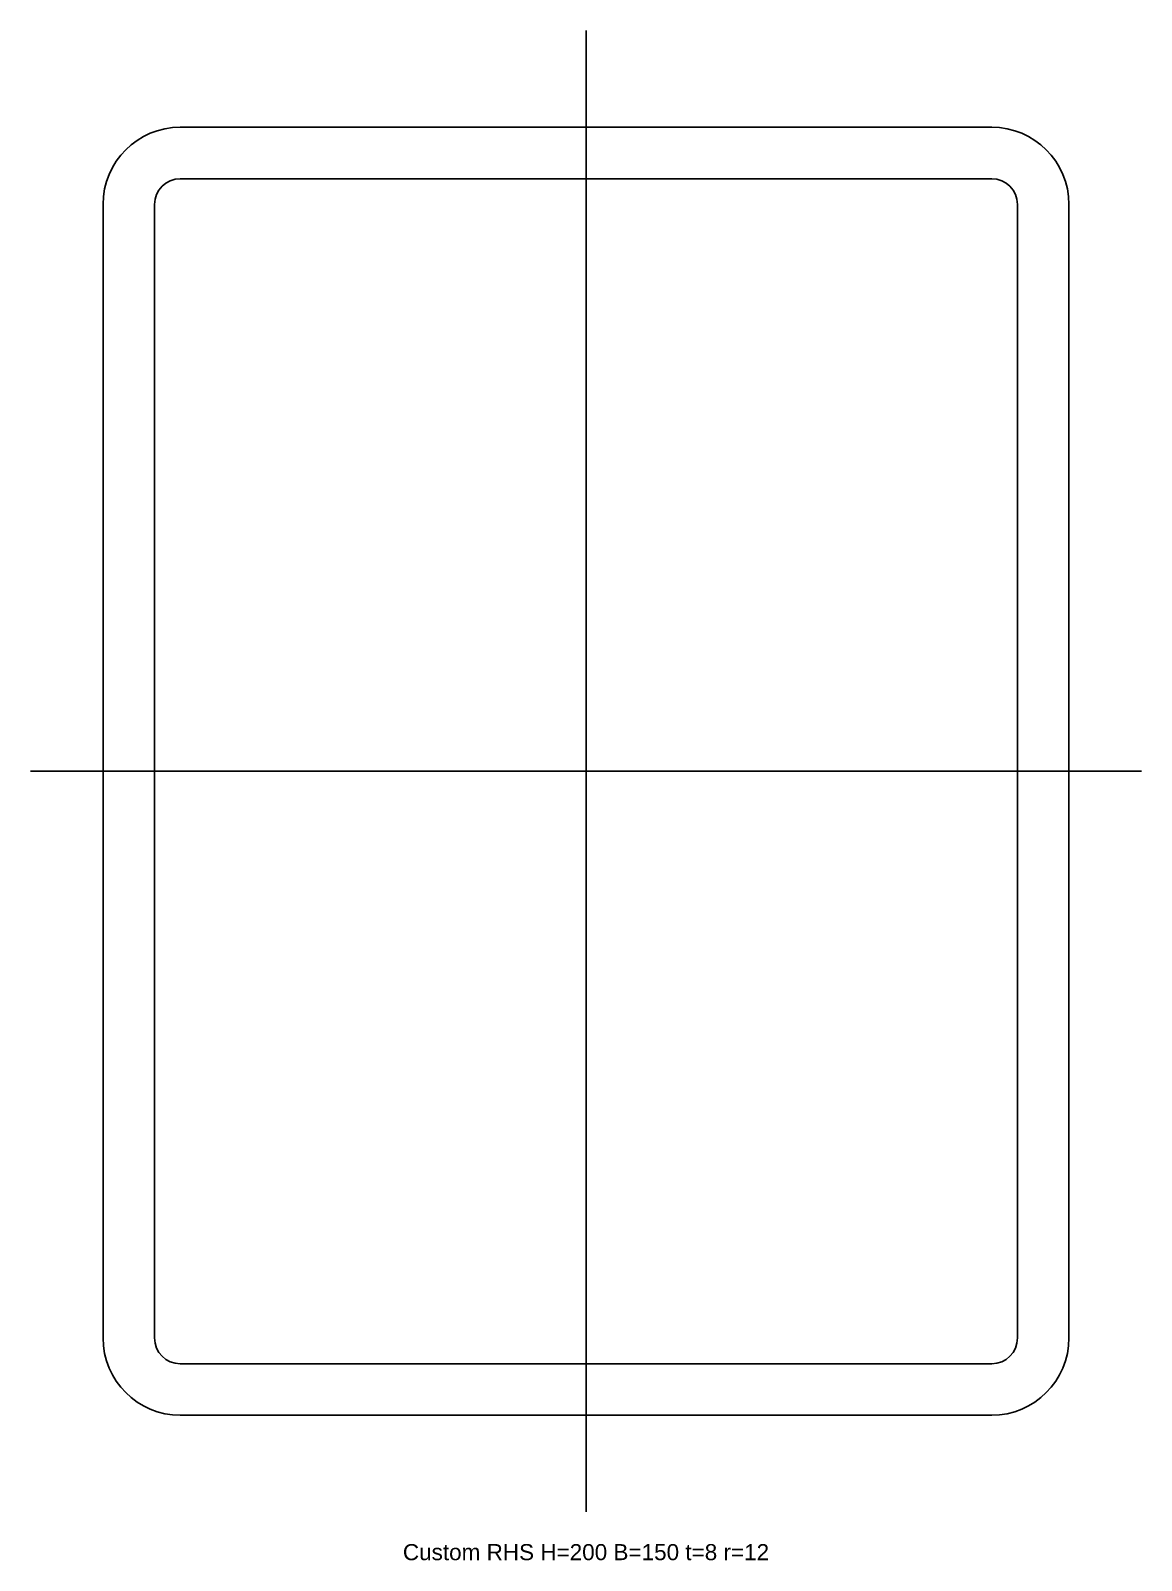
# Model space of a CAD drawing. Header units: millimetres. Extents: x -438 to 8086, y -151 to 6015.
# Drawn here: x 7913.8 to 8086.2, y -122.5 to 115 of the extents above; entities that cross this region are included whole.
import ezdxf

# ---------------------------------------------------------------- set-up
doc = ezdxf.new("R2010")
doc.units = ezdxf.units.MM
for name, color, linetype in [('MDH_AXES', 8, 'Continuous'), ('MDH_LABEL', 2, 'Continuous'), ('MDH_STEEL', 4, 'Continuous')]:
    doc.layers.add(name, color=color, linetype=linetype)
doc.styles.get("Standard").update_dxf_attribs({"font": 'arial.ttf'})

# ---------------------------------------------------------------- blocks, each defined once
blk = doc.blocks.new('*U31')
for p, q in [((-63, 100), (63, 100)), ((-63, 92), (63, 92)), ((-75, -88), (-75, 88)), ((-67, -88), (-67, 88)), ((67, 88), (67, -88)), ((75, 88), (75, -88)), ((63, -92), (-63, -92)), ((63, -100), (-63, -100))]:
    blk.add_line(p, q)
for centre, radius, start, end in [((-63, 88), 12, 90, 180), ((63, 88), 12, 0, 90), ((-63, 88), 4, 90, 180), ((63, 88), 4, 360, 450), ((-63, -88), 12, 180, 270), ((-63, -88), 4, 180, 270), ((63, -88), 12, 270, 360), ((63, -88), 4, 270, 360)]:
    blk.add_arc(centre, radius, start, end)
blk.add_point((0, 0))

msp = doc.modelspace()

# ---------------------------------------------------------------- linework, layer by layer
at = {"layer": 'MDH_AXES'}
for p, q in [((8000, -115), (8000, 115)), ((7913.75, 0), (8086.25, 0))]:
    msp.add_line(p, q, dxfattribs=at)

# ---------------------------------------------------------------- block references
at = {"layer": 'MDH_STEEL'}
msp.add_blockref('*U31', (8000, 0), dxfattribs=at)

# ---------------------------------------------------------------- texts
at = {"layer": 'MDH_LABEL', "insert": (8000, -120), "char_height": 2.5, "attachment_point": 2}
msp.add_mtext('Custom RHS H=200 B=150 t=8 r=12', dxfattribs=at)

doc.saveas('drawing.dxf')
